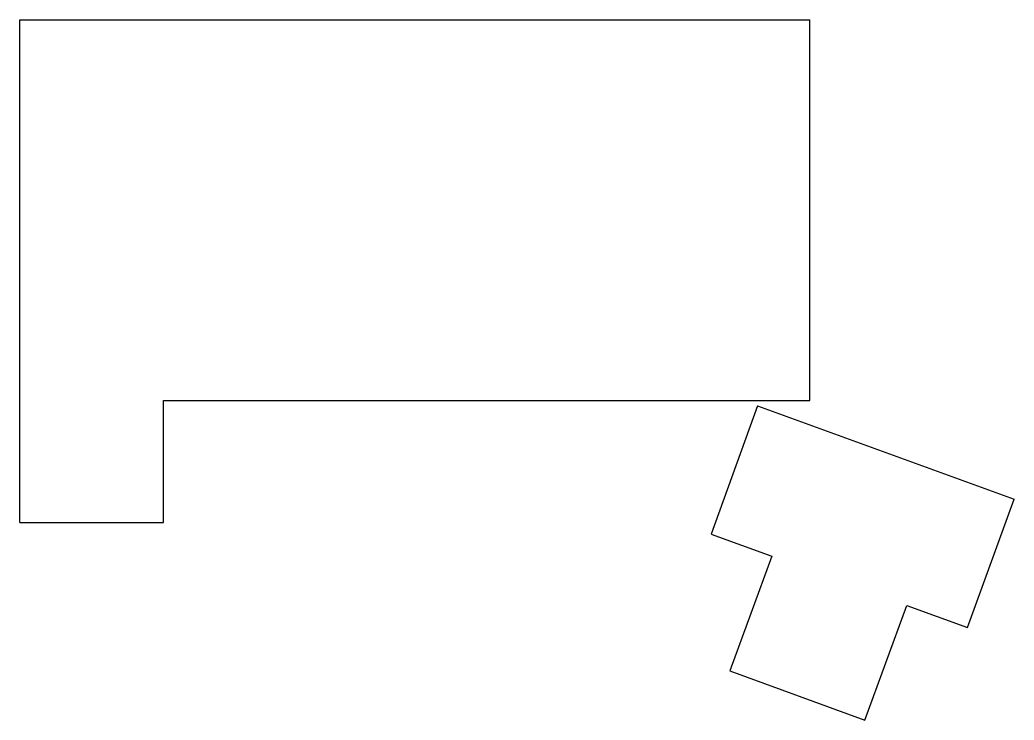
# Model space of a CAD drawing. Header units: millimetres. Extents: x 90 to 228, y -137 to -40.
import ezdxf

# ---------------------------------------------------------------- set-up
doc = ezdxf.new("R2010")
doc.units = ezdxf.units.MM

msp = doc.modelspace()

# ---------------------------------------------------------------- linework, layer by layer
for p, q in [((90, -109.5), (90, -39.5)), ((90, -39.5), (200, -39.5)), ((200, -92.5), (200, -39.5)), ((110, -109.5), (110, -92.5)), ((110, -92.5), (200, -92.5)), ((192.72, -93.24), (186.23, -111.1)), ((192.72, -93.24), (228.43, -106.24)), ((221.93, -124.1), (228.43, -106.24)), ((90, -109.5), (110, -109.5)), ((186.23, -111.1), (194.68, -114.18)), ((194.68, -114.18), (188.87, -130.15)), ((207.66, -136.99), (213.48, -121.02)), ((213.48, -121.02), (221.93, -124.1)), ((188.87, -130.15), (207.66, -136.99))]:
    msp.add_line(p, q)

doc.saveas('drawing.dxf')
